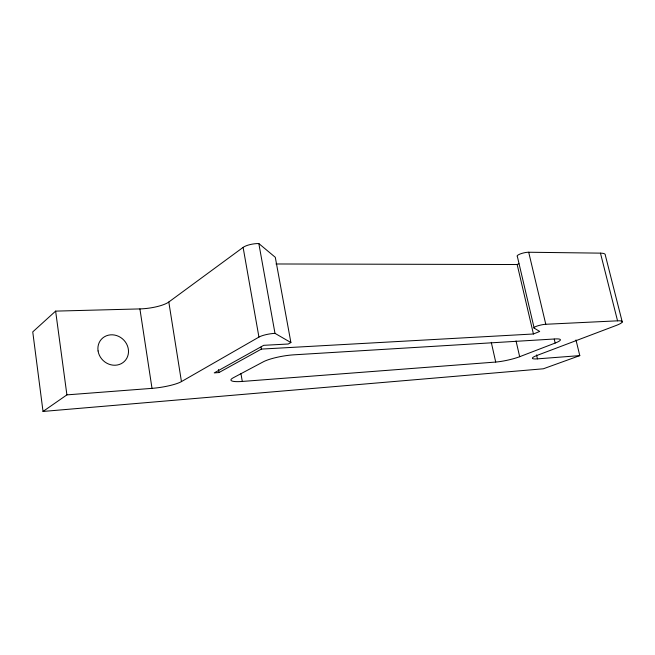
<?xml version="1.0" encoding="UTF-8"?>
<svg xmlns="http://www.w3.org/2000/svg" width="655" height="655" viewBox="0 0 655 655"><rect width="100%" height="100%" fill="white"/><g stroke="black" fill="none" stroke-linecap="round" stroke-linejoin="round"><path stroke-width="0.98" d="M622.25 321.973L605.294 255.065A18.839 4.135 -14.2 0 0 600.463 253.141L528.7 252.24A7.074 1.695 -13.6 0 0 520.332 253.919A7.074 1.695 -13.6 0 0 517.385 256.588L534.169 328.122L539.704 331.446L533.432 333.985L261.386 349.09L218.975 372.556L214.25 372.883L263.736 345.316L288.192 344.014L290.902 342.557L275.305 257.309L258.831 243.554A11.667 3.488 -9.4 0 0 243.111 247.385L168.81 302.004A22.638 5.838 -8 0 1 139.908 308.914L55.626 311.117L32.75 331.897L43.025 411.446L543.331 368.79L579.79 355.616L575.982 339.945M43.025 411.446L66.9 394.875L152.009 388.358A23.023 4.233 -9.1 0 0 181.443 381.603L258.938 337.088A11.888 2.538 -10.1 0 1 274.994 333.354L290.902 342.557M275.992 263.973L517.163 264.53L518.899 263.687M519.669 356.705L555.178 343.048A18.348 2.833 -12.8 0 0 555.137 338.946L293.694 354.838A22.295 4.217 -10.3 0 0 263.326 361.806L233.254 377.788A21.337 3.815 -10.1 0 0 242.293 381.447L495.712 362.051A17.562 2.628 -12.5 0 0 519.669 356.705L516.034 340.919M536.543 354.928L537.46 358.858L579.79 355.616M534.169 328.122A7.18 1.228 -13 0 1 537.288 325.994A7.18 1.228 -13 0 1 545.787 324.274L617.55 320.827L600.463 253.141M554.236 339.085L555.178 343.048M528.7 252.24L545.787 324.274M517.163 264.53L533.432 333.985M491.283 342.352L495.712 362.051M258.831 243.554L274.994 333.354M261.034 347.084L261.386 349.09M243.111 247.385L258.938 337.088M240.925 373.465L242.293 381.447M218.475 369.559L218.975 372.556M168.81 302.004L181.443 381.603M139.908 308.914L152.009 388.358M55.626 311.117L66.9 394.875M537.46 358.858A17.046 2.44 -12.8 0 1 537.01 355.428L616.044 325.51A19.11 2.98 -13.4 0 0 617.55 320.827M98.07 350.941A15.974 14.533 43.3 0 0 122.804 362.723A15.974 14.533 43.3 0 0 118.719 336.4A15.974 14.533 43.3 0 0 98.07 350.941"/></g></svg>
